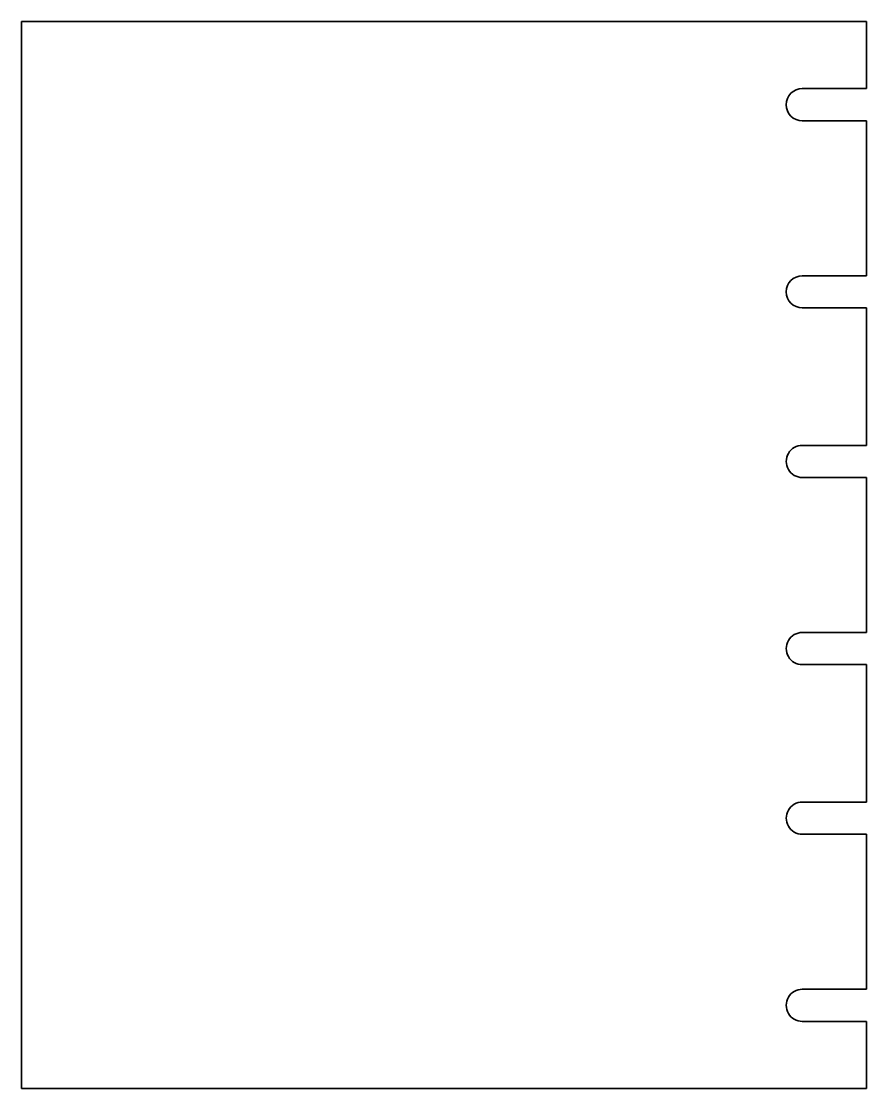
# Model space of a CAD drawing. Extents: x 137 to 426, y 32 to 397.
import ezdxf

# ---------------------------------------------------------------- set-up
doc = ezdxf.new("R2010")
doc.units = 0

msp = doc.modelspace()

# ---------------------------------------------------------------- linework, layer by layer
at = {"color": 7, "lineweight": 35}
for p, q in [((426.430969, 396.843231), (137.44339, 396.843231)), ((137.44339, 275.843231), (137.44339, 396.843231)), ((426.430969, 396.843231), (426.430969, 374.843231)), ((404.430969, 373.843231), (426.430969, 373.843231)), ((426.430969, 373.843231), (426.430969, 374.843231)), ((426.430969, 362.843231), (404.430969, 362.843231)), ((426.430969, 361.843231), (426.430969, 362.843231)), ((426.430969, 361.843231), (426.430969, 310.843231)), ((426.430969, 309.843231), (426.430969, 310.843231)), ((426.430969, 309.843231), (404.430969, 309.843231)), ((404.430969, 298.843231), (426.430969, 298.843231)), ((426.430969, 297.843231), (426.430969, 298.843231)), ((426.430969, 297.843231), (426.430969, 275.843323)), ((137.430984, 275.843231), (137.430984, 274.843231)), ((137.44339, 153.843231), (137.44339, 274.843231)), ((426.430969, 275.843231), (426.430969, 274.843231)), ((426.430969, 274.843231), (426.430969, 252.843231)), ((426.430969, 251.843231), (426.430969, 252.843231)), ((404.430969, 251.843231), (426.430969, 251.843231)), ((426.430969, 240.843231), (404.430969, 240.843231)), ((426.430969, 239.843231), (426.430969, 240.843231)), ((426.430969, 239.843231), (426.430969, 188.843231)), ((426.430969, 187.843231), (404.430969, 187.843231)), ((426.430969, 187.843231), (426.430969, 188.843231)), ((404.430969, 176.843231), (426.430969, 176.843231)), ((426.430969, 175.843231), (426.430969, 176.843231)), ((426.430969, 175.843231), (426.430969, 153.843323)), ((137.430984, 153.843231), (137.430984, 152.843231)), ((426.430969, 153.843231), (426.430969, 152.843231)), ((137.44339, 31.843227), (137.44339, 152.843231)), ((426.430969, 152.843231), (426.430969, 130.843231)), ((404.430969, 129.843231), (426.430969, 129.843231)), ((426.430969, 129.843231), (426.430969, 130.843231)), ((426.430969, 118.843231), (404.430969, 118.843231)), ((426.430969, 117.843231), (426.430969, 118.843231)), ((426.430969, 117.843231), (426.430969, 66.843231)), ((426.430969, 65.843231), (404.430969, 65.843231)), ((426.430969, 65.843231), (426.430969, 66.843231)), ((404.430969, 54.843227), (426.430969, 54.843227)), ((426.430969, 53.843227), (426.430969, 54.843227)), ((426.430969, 53.843227), (426.430969, 31.843227)), ((137.44339, 31.843227), (426.430969, 31.843227))]:
    msp.add_line(p, q, dxfattribs=at)
for centre, end in [((404.430969, 368.343231), 269.999997), ((404.430969, 304.343231), 269.999997), ((404.430969, 246.343231), 270.000004), ((404.430969, 182.343231), 270.000004), ((404.430969, 124.343231), 270.000004), ((404.430969, 60.343227), 270.000004)]:
    msp.add_arc(centre, 5.5, 90.000003, end, dxfattribs=at)

doc.saveas('drawing.dxf')
